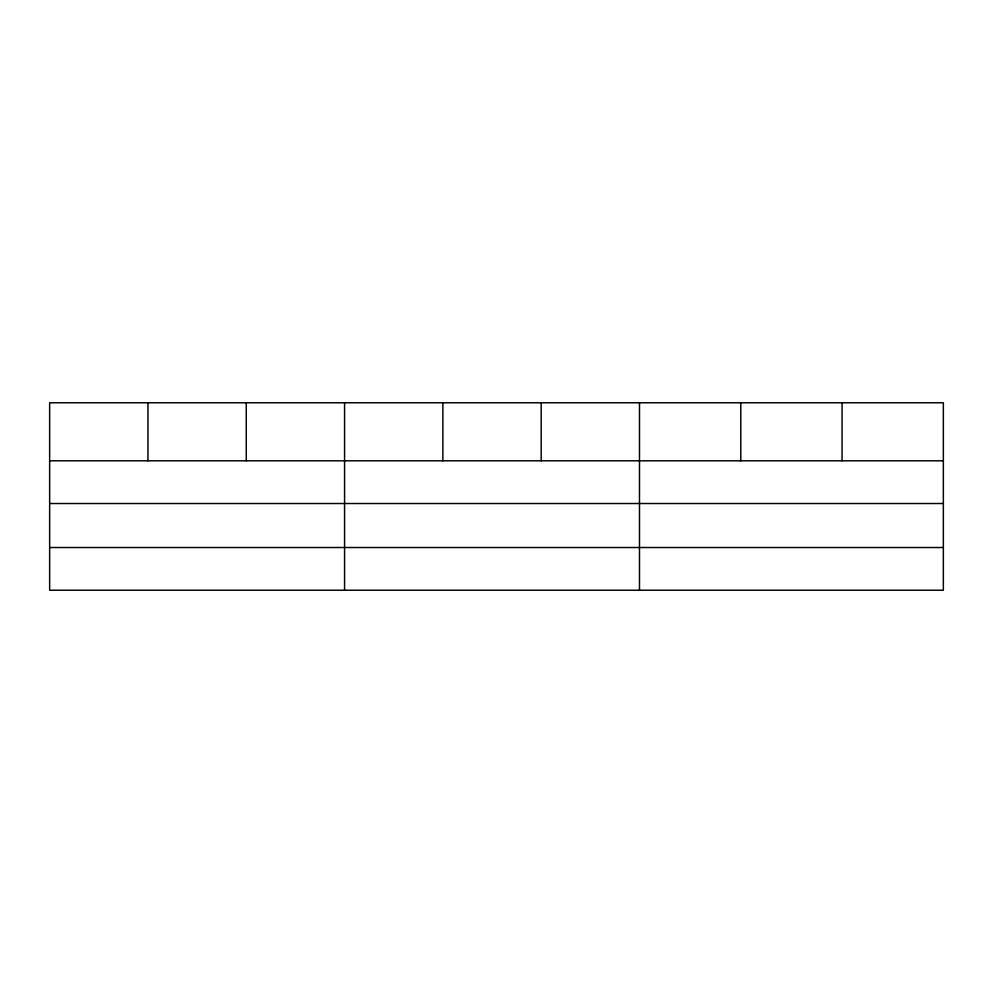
<?xml version="1.0" encoding="UTF-8"?>
<svg xmlns="http://www.w3.org/2000/svg" width="993" height="993" viewBox="0 0 993 993"><rect width="100%" height="100%" fill="white"/><g stroke="black" fill="none" stroke-linecap="round" stroke-linejoin="round"><path stroke-width="1.49" d="M943.35 503.513L943.35 402.773L49.65 402.773L49.65 590.227L943.35 590.227L943.35 503.513L49.65 503.513M49.65 460.802L943.35 460.802M49.65 547.515L943.35 547.515M842.064 402.773L842.064 460.802M740.778 402.773L740.778 460.802M639.492 402.773L639.492 590.227M541.185 402.773L541.185 460.802M442.878 402.773L442.878 460.802M344.571 402.773L344.571 590.227M246.264 402.773L246.264 460.802M147.957 402.773L147.957 460.802"/></g></svg>
